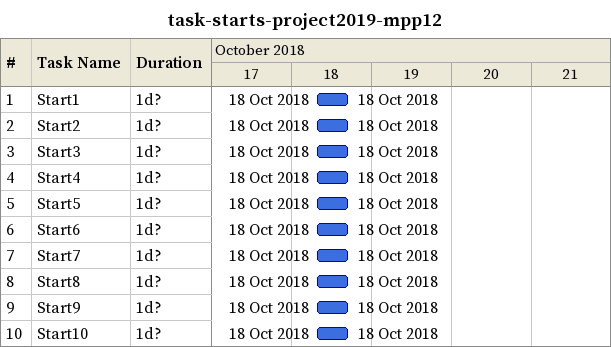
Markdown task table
task-starts-project2019-mpp12

| ID | Task | Duration | Start | Finish |
|---|---|---|---|---|
| 1 | Start1 | 1d? | 2018-10-18 | 2018-10-18 |
| 2 | Start2 | 1d? | 2018-10-18 | 2018-10-18 |
| 3 | Start3 | 1d? | 2018-10-18 | 2018-10-18 |
| 4 | Start4 | 1d? | 2018-10-18 | 2018-10-18 |
| 5 | Start5 | 1d? | 2018-10-18 | 2018-10-18 |
| 6 | Start6 | 1d? | 2018-10-18 | 2018-10-18 |
| 7 | Start7 | 1d? | 2018-10-18 | 2018-10-18 |
| 8 | Start8 | 1d? | 2018-10-18 | 2018-10-18 |
| 9 | Start9 | 1d? | 2018-10-18 | 2018-10-18 |
| 10 | Start10 | 1d? | 2018-10-18 | 2018-10-18 |
